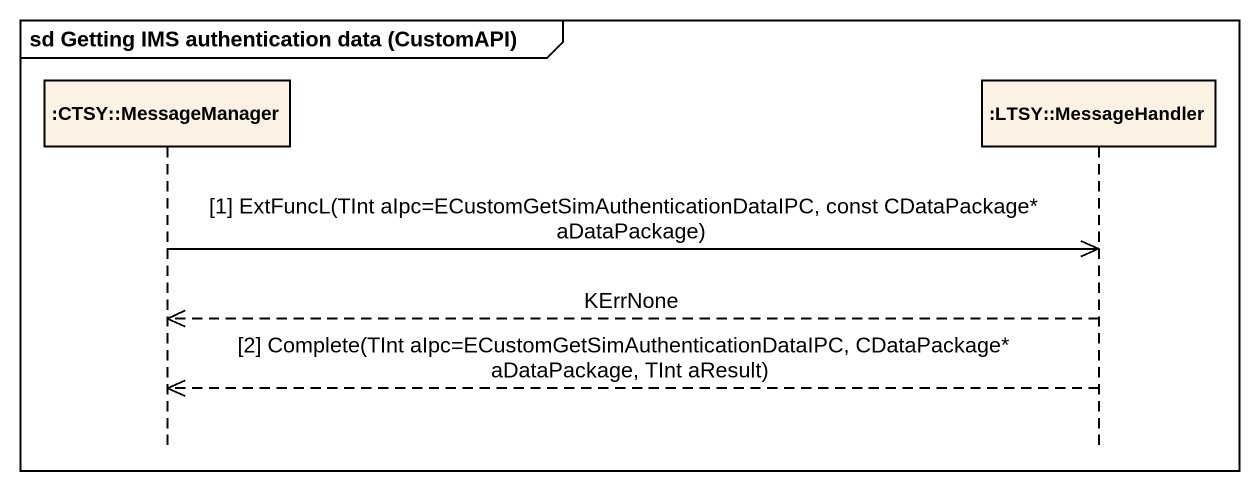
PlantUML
@startuml
mainframe sd Getting IMS authentication data (CustomAPI)
hide footbox
participant ":CTSY::MessageManager" as CTSY_MessageManager
participant ":LTSY::MessageHandler" as LTSY_MessageHandler

CTSY_MessageManager ->> LTSY_MessageHandler : [1] ExtFuncL(TInt aIpc=ECustomGetSimAuthenticationDataIPC, const CDataPackage* aDataPackage)
LTSY_MessageHandler -->> CTSY_MessageManager : KErrNone
LTSY_MessageHandler -->> CTSY_MessageManager : [2] Complete(TInt aIpc=ECustomGetSimAuthenticationDataIPC, CDataPackage* aDataPackage, TInt aResult)
@enduml
